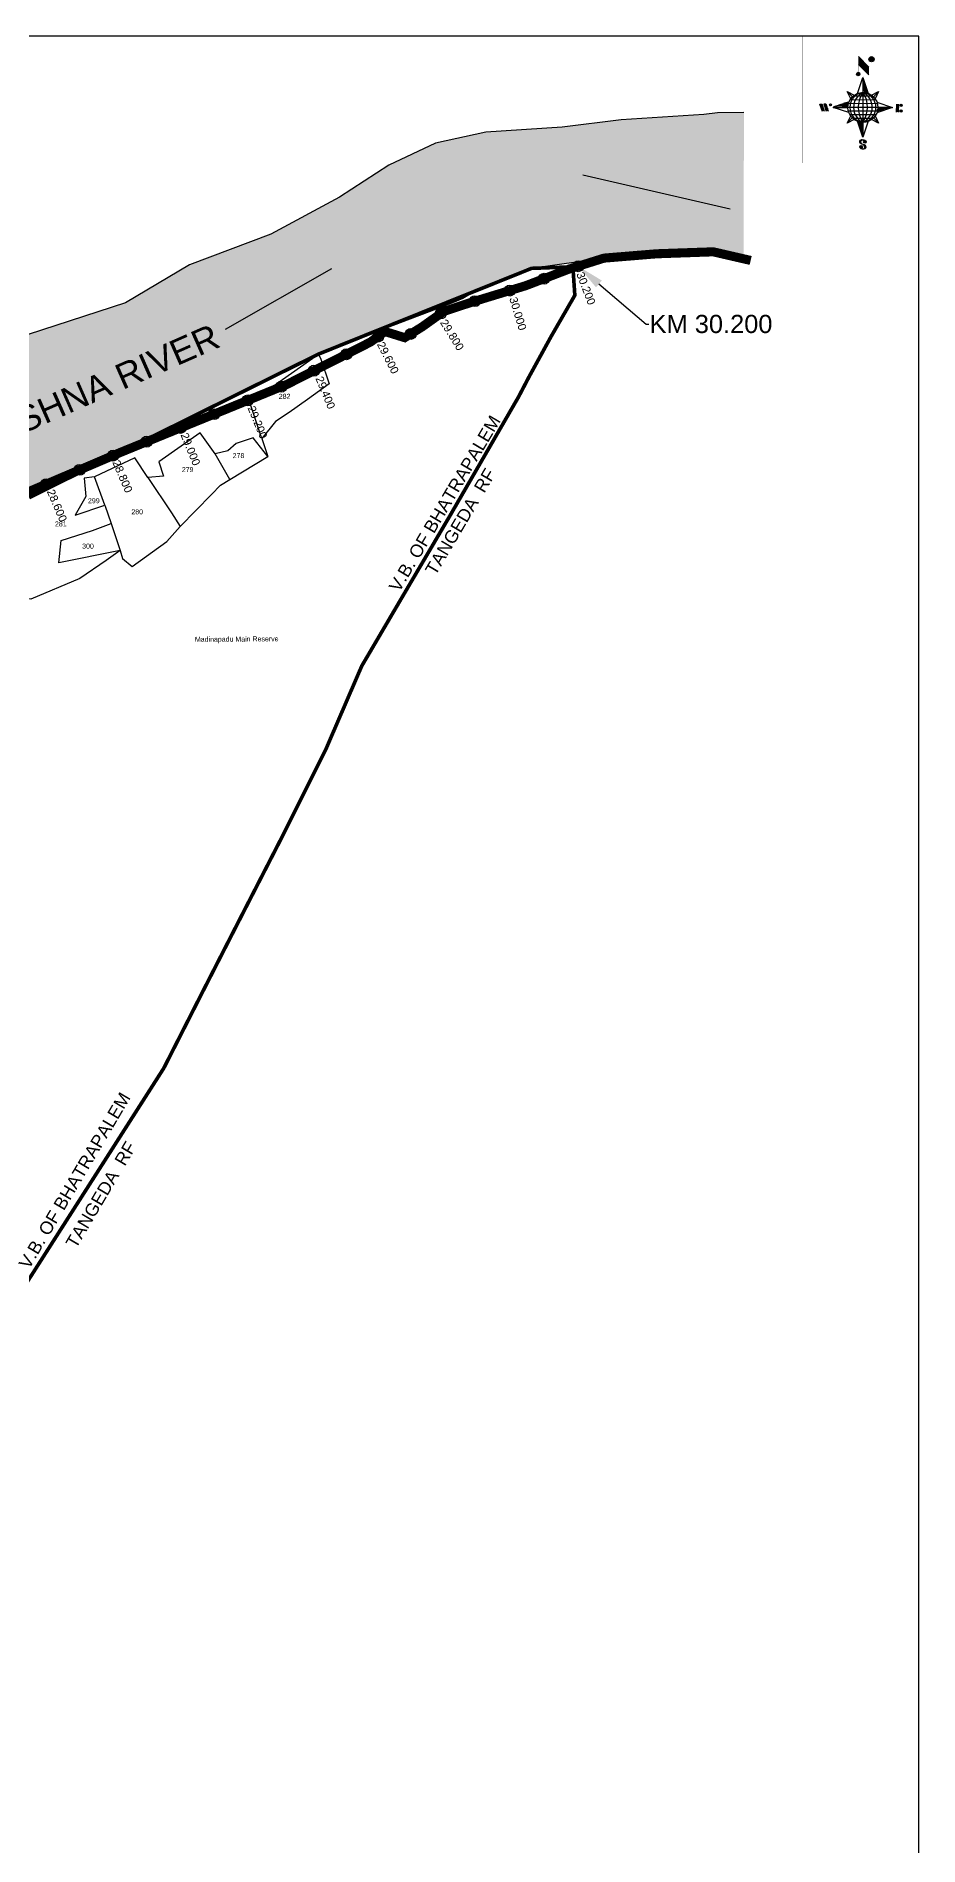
# Model space of a CAD drawing. Header units: millimetres. Extents: x 361522 to 370455, y 1839483 to 1850647.
# Drawn here: x 368027 to 370455, y 1845672 to 1850647 of the extents above; entities that cross this region are included whole.
import ezdxf
from ezdxf import colors
from ezdxf.entities.mleader import LeaderData, LeaderLine
from ezdxf.enums import TextEntityAlignment as Align
from ezdxf.math import Vec2, Vec3

# ---------------------------------------------------------------- set-up
doc = ezdxf.new("R2010")
doc.units = ezdxf.units.MM
doc.header["$PDMODE"] = 32
doc.header["$PDSIZE"] = 30
for name, color, linetype in [('BND', 6, 'Continuous'), ('bord', 1, 'Continuous'), ('CSMark', 72, 'Continuous'), ('DIMENSION', 1, 'Continuous'), ('FRL', 3, 'Continuous'), ('Plot', 7, 'Continuous'), ('TEXT', 7, 'Continuous')]:
    doc.layers.add(name, color=color, linetype=linetype)
doc.styles.get("Standard").update_dxf_attribs({"font": 'arial.ttf'})
doc.dimstyles.get("Standard").update_dxf_attribs({"dimtxt": 0.18, "dimasz": 0.18, "dimexe": 0.18, "dimexo": 0.0625, "dimgap": 0.09, "dimtad": 0, "dimtih": 1, "dimtoh": 1, "dimdec": 4, "dimzin": 0, "dimdsep": 46, "dimtxsty": 'Standard', "dimcen": 0.09, "dimadec": 0, "dimazin": 0, "dimtfac": 1, "dimtdec": 4, "dimtofl": 0, "dimtmove": 0, "dimatfit": 3, "dimfxl": 1, "dimtolj": 1, "dimtzin": 0, "dimarcsym": 0})
pattern_1 = [(267.297113149, (-8720374.938, 50637915.138), (10.5367255337, -0.497431438), [])]
pattern_2 = [(357.297113149, (-8720374.938, 50637915.138), (0.497431438, 10.5367255337), [])]

# ---------------------------------------------------------------- blocks, each defined once
blk = doc.blocks.new('*X19')
at = {"color": 0, "linetype": 'Continuous'}
for p, q in [((6321.6, 240.5), (6322.3, 241.2)), ((6321.6, 240.3), (6322.3, 241)), ((6321.6, 240.1), (6322.3, 240.8)), ((6321.6, 239.9), (6322.4, 240.7)), ((6321.6, 239.8), (6322.4, 240.6)), ((6321.6, 239.6), (6322.5, 240.5)), ((6321.6, 239.4), (6322.5, 240.3)), ((6321.6, 239.2), (6322.6, 240.2)), ((6321.7, 239.1), (6322.6, 240.1)), ((6321.8, 240.8), (6322.4, 241.4)), ((6321.8, 239), (6322.7, 240)), ((6321.8, 239), (6322.8, 239.9)), ((6321.9, 238.9), (6322.9, 239.8)), ((6322, 238.8), (6323, 239.7)), ((6322.1, 241.3), (6322.4, 241.6)), ((6322.1, 238.7), (6323.1, 239.6)), ((6322.2, 238.6), (6323.1, 239.6)), ((6322.3, 238.5), (6323.2, 239.5)), ((6322.4, 238.5), (6323.3, 239.4)), ((6322.5, 238.4), (6323.4, 239.3)), ((6322.7, 238.4), (6323.6, 239.3)), ((6322.8, 238.3), (6323.7, 239.2)), ((6322.9, 238.3), (6323.8, 239.1)), ((6323.1, 238.2), (6323.9, 239.1)), ((6323.2, 238.2), (6324, 239)), ((6323.3, 238.2), (6324.2, 239)), ((6323.5, 238.1), (6324.3, 238.9)), ((6323.7, 238.1), (6324.4, 238.9)), ((6323.8, 238.1), (6324.6, 238.8)), ((6324.1, 238.2), (6324.7, 238.8)), ((6324.3, 238.3), (6324.9, 238.8)), ((6324.6, 238.3), (6325.1, 238.8)), ((6324.8, 238.4), (6325.2, 238.8)), ((6325.1, 238.5), (6325.4, 238.8)), ((6325.4, 238.6), (6325.6, 238.8))]:
    blk.add_line(p, q, dxfattribs=at)
blk = doc.blocks.new('*X18')
at = {"color": 0, "linetype": 'Continuous'}
for p, q in [((6324.4, 240.3), (6324.5, 240.4)), ((6324.6, 240.3), (6324.8, 240.5)), ((6324.7, 240.2), (6325, 240.5)), ((6324.8, 240.2), (6325.2, 240.6)), ((6325, 240.1), (6325.5, 240.6)), ((6325.1, 240.1), (6325.6, 240.6)), ((6325.2, 240), (6325.8, 240.6)), ((6325.3, 240), (6326, 240.6)), ((6325.4, 239.9), (6326.1, 240.6)), ((6325.5, 239.8), (6326.2, 240.5)), ((6325.6, 239.8), (6326.3, 240.5)), ((6325.7, 239.7), (6326.5, 240.4)), ((6325.9, 239.6), (6326.6, 240.3)), ((6326, 239.5), (6326.7, 240.3)), ((6326, 239.4), (6326.8, 240.2)), ((6326.1, 239.3), (6327, 240.2)), ((6326.2, 239.3), (6327.1, 240.1)), ((6326.3, 239.2), (6327.1, 240)), ((6326.4, 239.1), (6327.2, 239.9)), ((6326.5, 239), (6327.3, 239.8)), ((6326.5, 238.9), (6327.4, 239.7)), ((6326.6, 238.8), (6327.5, 239.6)), ((6326.7, 238.7), (6327.5, 239.5)), ((6326.8, 238.6), (6327.6, 239.4)), ((6326.8, 238.5), (6327.7, 239.3)), ((6326.8, 236.5), (6327.4, 237)), ((6326.9, 238.3), (6327.8, 239.2)), ((6326.9, 238.2), (6327.9, 239.1)), ((6326.9, 236.8), (6327.6, 237.4)), ((6327, 238.1), (6327.8, 239)), ((6327, 237.9), (6327.8, 238.8)), ((6327, 237.8), (6327.8, 238.6)), ((6327, 237.6), (6327.8, 238.4)), ((6327, 237.4), (6327.8, 238.2)), ((6327, 237.3), (6327.8, 238)), ((6327, 237.1), (6327.8, 237.9))]:
    blk.add_line(p, q, dxfattribs=at)
blk = doc.blocks.new('H')
at = {"layer": 'bord', "extrusion": (0.000427885, 0.004792, 0.999988)}
h = blk.add_hatch(dxfattribs=at)
h.set_pattern_fill('LINE', color=8, scale=84.387686, angle=-2.7029, style=0)
h.set_pattern_definition(pattern_2)
h.paths.add_polyline_path([(-492, 786, -0.090992), (-448, 775), (-486, 912)])
h = blk.add_hatch(dxfattribs=at)
h.set_pattern_fill('LINE', color=8, scale=84.387686, angle=-92.7029, style=0)
h.set_pattern_definition(pattern_1)
h.paths.add_polyline_path([(-625, 665, -0.090992), (-615, 710), (-751, 671)])
h = blk.add_hatch(dxfattribs=at)
h.set_pattern_fill('LINE', color=8, scale=84.387686, angle=-92.7029, style=0)
h.set_pattern_definition(pattern_1)
h.paths.add_polyline_path([(-246, 647), (-372, 653, -0.090992), (-382, 609)])
h = blk.add_hatch(dxfattribs=at)
h.set_pattern_fill('LINE', color=8, scale=84.387686, angle=-2.7029, style=0)
h.set_pattern_definition(pattern_2)
h.paths.add_polyline_path([(-504, 533, -0.090992), (-549, 543), (-510, 406)])
for p, q in [((-516, 1087, -1217), (-432, 994, -1217)), ((-519, 1020, -1217), (-435, 927, -1216)), ((-627, 794, -1216), (-567, 760, -1216)), ((-627, 794, -1216), (-584, 747, -1215)), ((-599, 731, -1215), (-627, 794, -1216)), ((-538, 774, -1216), (-487, 906, -1216)), ((-487, 906, -1216), (-493, 780, -1216)), ((-487, 906, -1216), (-448, 769, -1216)), ((-421, 753, -1216), (-359, 781, -1216)), ((-359, 781, -1216), (-405, 739, -1216)), ((-359, 781, -1216), (-392, 721, -1215)), ((-865, 701, -1215), (-847, 638, -1215)), ((-847, 700, -1215), (-829, 637, -1215)), ((-829, 699, -1215), (-811, 636, -1215)), ((-829, 699, -1215), (-811, 698, -1215)), ((-811, 698, -1215), (-794, 635, -1215)), ((-752, 665, -1215), (-615, 704, -1215)), ((-752, 665, -1215), (-625, 659, -1215)), ((-619, 614, -1215), (-752, 665, -1215)), ((-246, 641, -1215), (-383, 603, -1215)), ((-379, 693, -1215), (-246, 641, -1215)), ((-373, 647, -1215), (-246, 641, -1215)), ((-213, 669, -1215), (-217, 601, -1215)), ((-197, 600, -1215), (-194, 668, -1215)), ((-639, 526, -1214), (-606, 585, -1215)), ((-639, 526, -1214), (-593, 568, -1215)), ((-577, 553, -1215), (-639, 526, -1214)), ((-511, 400, -1214), (-549, 537, -1214)), ((-460, 533, -1215), (-511, 400, -1214)), ((-505, 527, -1214), (-511, 400, -1214)), ((-371, 513, -1214), (-431, 546, -1215)), ((-371, 513, -1214), (-414, 560, -1215)), ((-399, 576, -1215), (-371, 513, -1214))]:
    blk.add_line(p, q, dxfattribs=at)
at = {"layer": 'bord', "color": 8, "linetype": 'ByBlock', "extrusion": (0.000427885, 0.004792, 0.999988)}
for p, q in [((-493, 780, -1216), (-505, 527, -1214)), ((-373, 647, -1215), (-625, 659, -1215)), ((-378, 616, -1215), (-623, 628, -1215)), ((-375, 679, -1215), (-620, 691, -1215)), ((-386, 711, -1215), (-605, 722, -1215)), ((-411, 744, -1216), (-578, 752, -1216)), ((-392, 585, -1215), (-611, 595, -1215)), ((-420, 555, -1215), (-587, 562, -1215))]:
    blk.add_line(p, q, dxfattribs=at)
at = {"layer": 'bord', "extrusion": (0.000427885, 0.004792, 0.999988), "elevation": -1212}
for points, const_width in [([(-522, 960), (-516, 1093)], 1.61), ([(-434, 933), (-428, 1066)], 1.61), ([(-870, 707), (-846, 706)], 0.642), ([(-829, 643), (-855, 644)], 0.642), ([(-829, 643), (-821, 678)], 0.642), ([(-811, 642), (-784, 641)], 0.642), ([(-793, 641), (-782, 694)], 0.642), ([(-223, 676), (-174, 673)], 0.706), ([(-195, 645), (-185, 644)], 0.706), ([(-177, 605), (-226, 607)], 0.706)]:
    blk.add_lwpolyline(points, dxfattribs=dict(at, const_width=const_width))
for points, const_width in [([(-414, 1073, 1), (-398, 1058, 1)], 22.3), ([(-530, 950, 1), (-520, 939, 1)], 14.8), ([(-776, 697, 1), (-769, 690, 1)], 8.9), ([(-180, 618, 1), (-173, 611, 1)], 9.79), ([(-178, 667, 1), (-171, 660, 1)], 9.79), ([(-525, 322, 1), (-533, 329, 1)], 11.1), ([(-490, 362, 1), (-498, 369, 1)], 11.1)]:
    blk.add_lwpolyline(points, format="xyb", close=True, dxfattribs=dict(at, const_width=const_width))
for points in [[(-537, 317), (-531, 310), (-520, 307), (-505, 307), (-494, 310), (-486, 318), (-487, 326), (-491, 333), (-494, 336), (-503, 341), (-522, 347), (-530, 352), (-534, 355), (-537, 363), (-537, 373), (-530, 381), (-520, 384), (-504, 384), (-493, 380), (-487, 373)], [(-522, 348), (-526, 354), (-528, 361), (-528, 371), (-526, 375), (-521, 381), (-515, 384)], [(-505, 307), (-499, 312), (-497, 319), (-497, 327), (-501, 335), (-509, 343)]]:
    blk.add_lwpolyline(points, dxfattribs=at)
at = {"layer": 'bord', "extrusion": (0.000427885, 0.004792, 0.999988)}
for centre, radius in [((-406, 1065, -1212), 22.3), ((-525, 944, -1212), 14.8), ((-498, 659, -1212), 127), ((-773, 694, -1212), 8.9), ((-177, 615, -1212), 9.79), ((-174, 663, -1212), 9.79), ((-529, 325, -1212), 11.1), ((-494, 365, -1212), 11.1)]:
    blk.add_circle(centre, radius, dxfattribs=at)
at = {"layer": 'bord', "color": 8, "linetype": 'ByBlock', "extrusion": (0.000427885, 0.004792, 0.999988)}
for centre, radius, start, end in [((-482, 658, -1212), 128, 94.9254, 259.6691), ((-437, 656, -1212), 141, 113.2864, 241.308), ((-316, 651, -1212), 222, 142.5892, 212.0053), ((-560, 662, -1212), 141, 293.2864, 61.308), ((-681, 668, -1212), 222, 322.5892, 32.0053), ((-515, 660, -1212), 128, 274.9254, 79.6691)]:
    blk.add_arc(centre, radius, start, end, dxfattribs=at)
at = {"layer": 'bord', "extrusion": (0.000427885, 0.004792, 0.999988)}
for points in [[(-516, 1093, -1212), (-431, 1000, -1212), (-519, 1026, -1212), (-434, 933, -1212)], [(-864, 707, -1212), (-846, 706, -1212), (-846, 644, -1212), (-829, 643, -1212)], [(-829, 705, -1212), (-811, 704, -1212), (-811, 642, -1212), (-793, 641, -1212)], [(-193, 674, -1212), (-197, 606, -1212), (-213, 675, -1212), (-216, 607, -1212)]]:
    blk.add_solid(points, dxfattribs=at)
at = {"layer": 'bord', "extrusion": (0.000427885, 0.004792, 0.999988), "xscale": 7.977342409717546, "yscale": 7.977342408231451, "zscale": 7.977342408476333, "rotation": 138.0840426661453}
for name, p in [('*X18', (38301, -31929, -1212)), ('*X19', (38314, -31951, -1212))]:
    blk.add_blockref(name, p, dxfattribs=at)

msp = doc.modelspace()

# ---------------------------------------------------------------- hatches: boundary and pattern name
h = msp.add_hatch()
h.set_pattern_fill('DASH,_O', color=4, scale=20, angle=45)
h.set_pattern_definition([(45, (0, 0), (7e-15, 89.8025612), [63.5, -63.5])])
edge = h.paths.add_edge_path()
edge.add_line((369972.5, 1850035), (369973.5, 1850437.3))
edge.add_line((369973.5, 1850437.3), (369901.1, 1850435.9))
edge.add_line((369901.1, 1850435.9), (369863.2, 1850432))
edge.add_line((369863.2, 1850432), (369636.1, 1850417.2))
edge.add_line((369636.1, 1850417.2), (369473.7, 1850396.9))
edge.add_line((369473.7, 1850396.9), (369263.9, 1850383.4))
edge.add_line((369263.9, 1850383.4), (369125.1, 1850352.9))
edge.add_line((369125.1, 1850352.9), (368996.5, 1850292.1))
edge.add_line((368996.5, 1850292.1), (368861.2, 1850204.2))
edge.add_line((368861.2, 1850204.2), (368671.7, 1850102.8))
edge.add_line((368671.7, 1850102.8), (368448.3, 1850018.3))
edge.add_line((368448.3, 1850018.3), (368272.4, 1849913.5))
edge.add_line((368272.4, 1849913.5), (368004.2, 1849827.1))
edge.add_line((368004.2, 1849827.1), (367788.8, 1849714.8))
edge.add_line((367788.8, 1849714.8), (367519.3, 1849605.2))
edge.add_line((367519.3, 1849605.2), (367186.6, 1849449))
edge.add_line((367186.6, 1849449), (366786.7, 1849232))
edge.add_line((366786.7, 1849232), (366520.6, 1849095.8))
edge.add_line((366520.6, 1849095.8), (366203.8, 1848968.1))
edge.add_line((366203.8, 1848968.1), (366030.8, 1848868.4))
edge.add_line((366030.8, 1848868.4), (365841.2, 1848735.4))
edge.add_line((365841.2, 1848735.4), (365673, 1848657.9))
edge.add_arc((365678.8, 1848638.8), 20, 106.8474, 172.1337)
edge.add_arc((366210.4, 1848161.8), 730.8, 138.9743, 154.1147)
edge.add_line((365552.9, 1848480.9), (365495.4, 1848364.8))
edge.add_arc((365995.6, 1848175.1), 535, 159.2374, 179.5382)
edge.add_line((365460.7, 1848179.4), (365365.8, 1848042.3))
edge.add_line((365365.8, 1848042.3), (365228.7, 1847989.9))
edge.add_line((365228.7, 1847989.9), (365128.7, 1847897.9))
edge.add_line((365128.7, 1847897.9), (364872.5, 1847479.8))
edge.add_line((364872.5, 1847479.8), (364843.9, 1847422.6))
edge.add_line((364843.9, 1847422.6), (364815.2, 1847365.4))
edge.add_line((364815.2, 1847365.4), (364786.6, 1847308.2))
edge.add_line((364786.6, 1847308.2), (364757.9, 1847250.9))
edge.add_line((364757.9, 1847250.9), (364729.1, 1847193.6))
edge.add_line((364729.1, 1847193.6), (364700.4, 1847136.2))
edge.add_line((364700.4, 1847136.2), (364671.5, 1847078.7))
edge.add_line((364671.5, 1847078.7), (364642.5, 1847021.1))
edge.add_line((364642.5, 1847021.1), (364613.5, 1846963.4))
edge.add_line((364613.5, 1846963.4), (364584.3, 1846905.5))
edge.add_line((364584.3, 1846905.5), (364555.1, 1846847.6))
edge.add_line((364555.1, 1846847.6), (364525.7, 1846789.4))
edge.add_line((364525.7, 1846789.4), (364496.1, 1846731.1))
edge.add_line((364496.1, 1846731.1), (364466.3, 1846672.7))
edge.add_line((364466.3, 1846672.7), (364436.1, 1846614.5))
edge.add_line((364436.1, 1846614.5), (364405.2, 1846556.6))
edge.add_line((364405.2, 1846556.6), (364373.3, 1846499.4))
edge.add_line((364373.3, 1846499.4), (364340.3, 1846443))
edge.add_line((364340.3, 1846443), (364305.8, 1846387.8))
edge.add_line((364305.8, 1846387.8), (364269.8, 1846333.9))
edge.add_line((364269.8, 1846333.9), (364231.8, 1846281.7))
edge.add_line((364231.8, 1846281.7), (364191.8, 1846231.3))
edge.add_line((364191.8, 1846231.3), (364149.4, 1846183))
edge.add_line((364149.4, 1846183), (364104.4, 1846137.1))
edge.add_line((364104.4, 1846137.1), (364056.7, 1846093.8))
edge.add_line((364056.7, 1846093.8), (364005.8, 1846053.3))
edge.add_line((364005.8, 1846053.3), (363952.1, 1846016.2))
edge.add_line((363952.1, 1846016.2), (363895.7, 1845983.3))
edge.add_line((363895.7, 1845983.3), (363837.1, 1845955.3))
edge.add_line((363837.1, 1845955.3), (363776.7, 1845933.1))
edge.add_line((363776.7, 1845933.1), (363714.9, 1845917.5))
edge.add_line((363714.9, 1845917.5), (363651.9, 1845907.8))
edge.add_line((363651.9, 1845907.8), (363588, 1845902.5))
edge.add_line((363588, 1845902.5), (363523.3, 1845899.8))
edge.add_line((363523.3, 1845899.8), (363458.1, 1845898.2))
edge.add_line((363458.1, 1845898.2), (363392.5, 1845895.9))
edge.add_line((363392.5, 1845895.9), (363326.8, 1845891.8))
edge.add_line((363326.8, 1845891.8), (363261, 1845886.6))
edge.add_line((363261, 1845886.6), (363195.4, 1845881))
edge.add_line((363195.4, 1845881), (363130, 1845876.1))
edge.add_line((363130, 1845876.1), (363065, 1845872.5))
edge.add_line((363065, 1845872.5), (363000.6, 1845871.3))
edge.add_line((363000.6, 1845871.3), (362936.8, 1845873.1))
edge.add_line((362936.8, 1845873.1), (362873.9, 1845879))
edge.add_line((362873.9, 1845879), (362811.9, 1845889.7))
edge.add_line((362811.9, 1845889.7), (362750.9, 1845905.9))
edge.add_line((362750.9, 1845905.9), (362690.9, 1845927.1))
edge.add_line((362690.9, 1845927.1), (362631.5, 1845951.9))
edge.add_line((362631.5, 1845951.9), (362572.5, 1845978.9))
edge.add_line((362572.5, 1845978.9), (362513.5, 1846006.6))
edge.add_line((362513.5, 1846006.6), (362454.2, 1846033.8))
edge.add_line((362454.2, 1846033.8), (362394.4, 1846059.1))
edge.add_line((362394.4, 1846059.1), (362333.7, 1846080.9))
edge.add_line((362333.7, 1846080.9), (362272, 1846098.2))
edge.add_line((362272, 1846098.2), (362209.1, 1846110.9))
edge.add_line((362209.1, 1846110.9), (362145.4, 1846119.6))
edge.add_line((362145.4, 1846119.6), (362081, 1846124.8))
edge.add_line((362081, 1846124.8), (362043.5, 1846126.3))
edge.add_line((362043.5, 1846126.3), (362022.8, 1845540.1))
edge.add_line((362022.8, 1845540.1), (362216, 1845547.5))
edge.add_line((362216, 1845547.5), (362300.6, 1845547))
edge.add_line((362300.6, 1845547), (362320.4, 1845505.3))
edge.add_line((362320.4, 1845505.3), (362339.3, 1845504.7))
edge.add_line((362339.3, 1845504.7), (362352.2, 1845518.6))
edge.add_line((362352.2, 1845518.6), (362450.3, 1845520.1))
edge.add_line((362450.3, 1845520.1), (362712.6, 1845397.4))
edge.add_line((362712.6, 1845397.4), (363038.7, 1845362.4))
edge.add_line((363038.7, 1845362.4), (363526.7, 1845388.4))
edge.add_line((363526.7, 1845388.4), (364040.3, 1845531.1))
edge.add_line((364040.3, 1845531.1), (364255.8, 1845521))
edge.add_line((364255.8, 1845521), (364342.1, 1845671))
edge.add_line((364342.1, 1845671), (365004.6, 1846711.3))
edge.add_line((365004.6, 1846711.3), (365605.4, 1847420.4))
edge.add_line((365605.4, 1847420.4), (365918.3, 1847841.6))
edge.add_line((365918.3, 1847841.6), (365878.7, 1848090.8))
edge.add_line((365878.7, 1848090.8), (365924, 1848305))
edge.add_line((365924, 1848305), (366156.5, 1848619.5))
edge.add_line((366156.5, 1848619.5), (366280.2, 1848725.3))
edge.add_line((366280.2, 1848725.3), (366437.8, 1848794.5))
edge.add_line((366437.8, 1848794.5), (366629.9, 1848860.6))
edge.add_line((366629.9, 1848860.6), (366661.1, 1848902.5))
edge.add_line((366661.1, 1848902.5), (366851.1, 1849031))
edge.add_line((366851.1, 1849031), (367076, 1849132))
edge.add_line((367076, 1849132), (367572, 1849263.5))
edge.add_line((367572, 1849263.5), (367784.8, 1849294.3))
edge.add_line((367784.8, 1849294.3), (368319.3, 1849535.4))
edge.add_line((368319.3, 1849535.4), (368559.9, 1849652.3))
edge.add_line((368559.9, 1849652.3), (368808.4, 1849776.7))
edge.add_line((368808.4, 1849776.7), (369389.2, 1850008.7))
edge.add_line((369389.2, 1850008.7), (369588.7, 1850036.9))
edge.add_line((369588.7, 1850036.9), (369888.9, 1850054.2))
edge.add_line((369888.9, 1850054.2), (369972.5, 1850035))

# ---------------------------------------------------------------- linework, layer by layer
at = {"const_width": 0.262}
msp.add_lwpolyline([(370454.4, 1850646.9), (370133.6, 1850646.9), (370133.6, 1850298.2), (370454.4, 1850298.2)], close=True, dxfattribs=at)
at = {"color": 4}
for points in [[(369973.5, 1850437.3), (369901.1, 1850435.9), (369863.2, 1850432), (369636.1, 1850417.2), (369473.7, 1850396.9), (369263.9, 1850383.4), (369125.1, 1850352.9), (368996.5, 1850292.1), (368861.2, 1850204.2), (368671.7, 1850102.8), (368448.3, 1850018.3), (368272.4, 1849913.5), (368004.2, 1849827.1)], [(369972.5, 1850035), (369888.9, 1850054.2), (369588.7, 1850036.9), (369389.2, 1850008.7), (368808.4, 1849776.7), (368559.9, 1849652.3), (368319.3, 1849535.4), (367784.8, 1849294.3), (367572, 1849263.5), (367076, 1849132), (366851.1, 1849031), (366661.1, 1848902.5), (366629.9, 1848860.6), (366437.8, 1848794.5), (366280.2, 1848725.3), (366156.5, 1848619.5), (365924, 1848305), (365878.7, 1848090.8), (365918.3, 1847841.6), (365605.4, 1847420.4), (365004.6, 1846711.3), (364342.1, 1845671)]]:
    msp.add_lwpolyline(points, dxfattribs=at)
for p in [(369423.5, 1849980.3), (369517.5, 1850014.6), (369329.1, 1849947.6), (369139.8, 1849884.6), (369233.5, 1849918.5), (369057.1, 1849828.5), (368967, 1849821.2), (368880, 1849772.6), (368701, 1849683.5), (368790.8, 1849727.4), (368608.4, 1849645.7), (368515.8, 1849607.9), (368330.6, 1849532.3), (368423.2, 1849570.1), (368238.2, 1849494.1), (368146.3, 1849454.8), (368054.3, 1849415.4)]:
    msp.add_point(p)
at = {"layer": 'BND', "lineweight": 30, "const_width": 10}
msp.add_lwpolyline([(368007.2, 1849378.3), (368803, 1849772.9), (369389.2, 1850008.7), (369503, 1850013), (369508.3, 1849934.6), (369442.8, 1849821), (369381.6, 1849709.2), (369353.7, 1849655.8), (369164.1, 1849327.5), (368922.2, 1848915.6), (368823.9, 1848687.6), (368704.8, 1848449.3), (368589.5, 1848224.9), (368485.8, 1848022.4), (368377.6, 1847809.8), (367207.9, 1845979.7)], dxfattribs=at)
at = {"layer": 'FRL', "color": 84}
msp.add_lwpolyline([(367871, 1849337, 25, 25, 0), (368259, 1849503, 25, 25, 0), (368717, 1849690, 25, 25, 0), (368946, 1849806, 25, 25, 0), (368986, 1849835, 25, 25, 0), (369040.3, 1849818.2, 25, 25, 0), (369087.8, 1849847.6, 25, 25, 0), (369148, 1849890.4, 25, 25, 0), (369229.7, 1849917.3, 25, 25, 0), (369373.3, 1849961.1, 25, 25, 0), (369491.4, 1850006.4, 25, 25, 0), (369588.7, 1850036.9, 25, 25, 0), (369733.7, 1850048.8, 25, 25, 0), (369888.9, 1850054.2, 25, 25, 0), (369992, 1850030.5, 25, 25, 0)], format="xyseb", dxfattribs=at)
at = {"layer": 'Plot'}
msp.add_lwpolyline([(370454.4, 1850646.9), (361521.6, 1850646.9), (361521.6, 1839485.3), (370454.4, 1839485.3)], close=True, dxfattribs=at)
at = {"layer": 'Plot', "color": 0}
for points in [[(369503, 1850013), (369389.2, 1850008.7), (369311.3, 1849976.7), (369226.2, 1849941), (369200.2, 1849925.6), (369171.8, 1849914), (369107.2, 1849889.3), (369027.9, 1849859), (368958.2, 1849832.4), (368872.7, 1849799.6), (368803, 1849772.9), (368809.7, 1849759.1), (368832.5, 1849691.1), (368773.1, 1849648.4), (368722.9, 1849612.4), (368685.3, 1849587.5), (368647.2, 1849541), (368614.4, 1849640), (368803, 1849772.9), (368119.4, 1849437.2), (368007.2, 1849378.3)], [(368647.2, 1849541), (368663.6, 1849491.3), (368623.6, 1849542.6), (368576.4, 1849527.2), (368553.9, 1849506.7), (368519.1, 1849498.9), (368477.3, 1849556.1), (368364.4, 1849476.6), (368376.4, 1849437.8), (368334, 1849433.8), (368399.2, 1849336.8), (368422.6, 1849298.7), (368508.8, 1849387.4), (368533.6, 1849413), (368558.9, 1849427.9), (368663.6, 1849491.3)], [(368558.9, 1849427.9), (368519.1, 1849498.9)], [(368334, 1849433.8), (368297.8, 1849487.8), (368186.9, 1849435.3), (368158.6, 1849431.5), (368163.4, 1849381.7), (368134.2, 1849330.4), (368215.8, 1849357.8), (368186.9, 1849435.3)], [(369177.8, 1849348.3), (369227.3, 1849438.3)], [(368215.8, 1849357.8), (368233.3, 1849307.6), (368257.3, 1849233.2), (368089.1, 1849199.3), (368095.3, 1849260.3), (368181.3, 1849288.3), (368233.3, 1849307.6)], [(368257.3, 1849233.2), (368264.3, 1849211.3), (368291, 1849189.1), (368385.6, 1849257.9), (368422.6, 1849298.7)], [(368257.3, 1849233.2), (368219, 1849205.3), (368146.6, 1849155.8), (368011.6, 1849099.5), (367978, 1849103.4), (367978, 1849103.4), (367877.9, 1849008.3)]]:
    msp.add_lwpolyline(points, dxfattribs=at)

# ---------------------------------------------------------------- block references
at = {"xscale": 0.3233440152493561, "yscale": 0.3233440152835101, "zscale": 0.3233440152781714, "rotation": 2.579586867226417}
msp.add_blockref('H', (370471.3, 1850247.5, 392.6), dxfattribs=at)

# ---------------------------------------------------------------- texts
at = {"layer": 'CSMark', "color": 1}
for s, rotation, p in [('30.200', 290.9854, (369522.3, 1849997.5)), ('30.000', 286.9502, (369338.2, 1849929.3)), ('29.800', 301.7553, (369146, 1849865.7)), ('29.600', 296.8645, (368973.2, 1849804.9)), ('29.400', 292.21, (368804.6, 1849710.7)), ('29.200', 292.21, (368617.9, 1849629.2)), ('29.000', 292.21, (368433.5, 1849555.1)), ('28.800', 293.1629, (368245.8, 1849480)), ('28.600', 293.1629, (368065.6, 1849399.8))]:
    msp.add_text(s, height=22, rotation=rotation, dxfattribs=at).set_placement(p, align=Align.MIDDLE_LEFT)
at = {"layer": 'DIMENSION', "color": 0}
for s, height, p in [('282', 13.78, (368710, 1849656.9)), ('278', 13.78, (368583.2, 1849493.9)), ('279', 13.78, (368443.3, 1849455.5)), ('299', 13.78, (368185.2, 1849369.9)), ('280', 13.78, (368304.5, 1849339.4)), ('281', 13.78, (368094.4, 1849306.2)), ('300', 13.78, (368169.2, 1849245.1)), ('Madinapadu Main Reserve', 13.781, (368578.3, 1848989.6))]:
    msp.add_text(s, height=height, rotation=0.3945, dxfattribs=at).set_placement(p, align=Align.MIDDLE_CENTER)
at = {"layer": 'TEXT', "color": 4}
msp.add_text('KRISHNA RIVER', height=70, rotation=23.7577, dxfattribs=at).set_placement((367841.7, 1849488))
at = {"layer": 'TEXT', "color": 6}
for s, p in [('V.B. OF BHATRAPALEM', (369025.1, 1849116.1)), ('TANGEDA  RF', (369124.8, 1849162)), ('V.B. OF BHATRAPALEM', (368007, 1847254.9)), ('TANGEDA  RF', (368136.1, 1847311.7))]:
    msp.add_text(s, height=35, rotation=59.3876, dxfattribs=at).set_placement(p)

# ---------------------------------------------------------------- leaders
at = {"color": 4}
for points in [[(369935.2, 1850171.3), (369530.6, 1850264.6)], [(368839.4, 1850007.6), (368546.4, 1849840.2)]]:
    msp.add_leader(points, dimstyle='Standard', override={"dimasz": 150}, dxfattribs=at)
at = {"color": 5}
ml = msp.add_multileader_mtext('Standard', dxfattribs=at)
ml.set_content('KM 30.200', color=5)
ml.set_leader_properties()
ml.build(insert=Vec2(0, 0))
ml.multileader.update_dxf_attribs({"arrow_head_size": 75})
ctx = ml.context
ctx.base_point, ctx.char_height, ctx.arrow_head_size, ctx.plane_origin = Vec3(369712.1, 1849855.4), 50, 75, Vec3(369665.3, 1850034.5)
notes = []
notes.append((ctx, [(0, (1, 1, 0), (369704.1, 1849855.4), (1, 0), 8, [(0, [(369517.5, 1850014.6)], 0, [])])]))
ctx.mtext.insert, ctx.mtext.flow_direction = Vec3(369714.1, 1849880.9), 5
for ctx, leaders in notes:
    for number, flags, end, landing, length, lines in leaders:
        leader = LeaderData()
        leader.index, (leader.has_last_leader_line, leader.has_dogleg_vector, leader.attachment_direction) = number, flags
        leader.last_leader_point, leader.dogleg_vector, leader.dogleg_length = Vec3(end), Vec3(landing), length
        for number, points, colour, breaks in lines:
            line = LeaderLine()
            line.index, line.vertices, line.color, line.breaks = number, Vec3.list(points), colors.encode_raw_color(colour), breaks
            leader.lines.append(line)
        ctx.leaders.append(leader)

doc.saveas('drawing.dxf')
